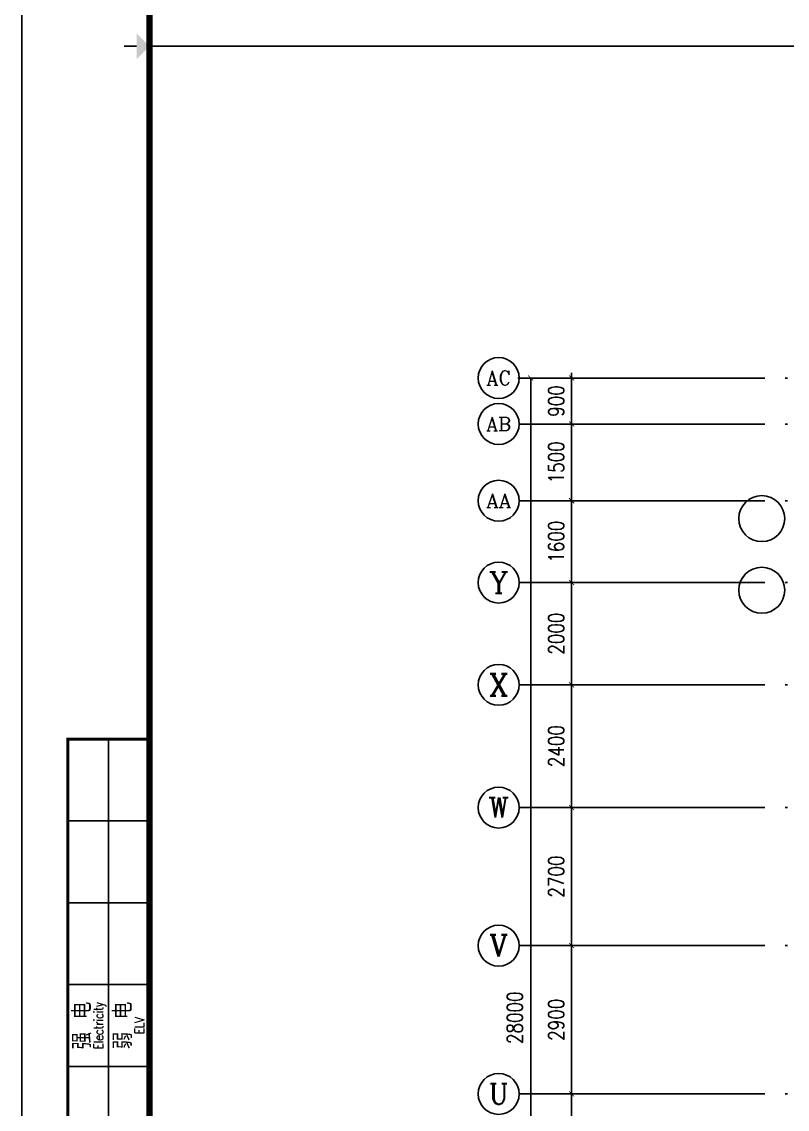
# Model space of a CAD drawing. Header units: millimetres. Extents: x 2998490 to 15040601, y 444546 to 7822218.
# Drawn here: x 14841995 to 14856970, y 7675226 to 7696493 of the extents above; entities that cross this region are included whole.
import ezdxf
from ezdxf.enums import TextEntityAlignment as Align

# ---------------------------------------------------------------- set-up
doc = ezdxf.new("R2010")
doc.units = ezdxf.units.MM
doc.header["$LTSCALE"] = 2000
doc.linetypes.add('DOTE', pattern=[2.42, 2, -0.2, 0.02, -0.2])
for name, color, linetype in [('3-AXIS', 3, 'Continuous'), ('3-AXIS_TEXT', 7, 'Continuous'), ('3-装饰线脚', 7, 'Continuous'), ('AXIS', 3, 'Continuous'), ('AXIS_TEXT', 7, 'Continuous'), ('图框', 7, 'Continuous')]:
    doc.layers.add(name, color=color, linetype=linetype)
doc.styles.add('_TCH_AXIS', font='COMPLEX', dxfattribs={"bigfont": 'GBCBIG'})
doc.styles.add('COMPLEX', font='COMPLEX')
doc.styles.add('DIM_FONT', font='SIMPLEX', dxfattribs={"width": 0.8, "bigfont": 'HZTXT'})
doc.styles.add('TKZ2_tjkts.shx', font='tjromant.shx', dxfattribs={"bigfont": 'tjkts.shx'})
doc.dimstyles.new('DIMN100', dxfattribs={"dimtxt": 300, "dimasz": 100, "dimexe": 250, "dimexo": 300, "dimgap": 150, "dimtad": 1, "dimdec": 0, "dimzin": 0, "dimdsep": 46, "dimtxsty": 'DIM_FONT', "dimblk": 'ARCHTICK', "dimcen": 0.09, "dimclrt": 7, "dimazin": 2, "dimtfac": 1, "dimtdec": 0, "dimtix": 1, "dimtmove": 2, "dimatfit": 3, "dimldrblk": 'ARCHTICK', "dimfxl": 0, "dimtolj": 1, "dimtzin": 0, "dimarcsym": 0})

# ---------------------------------------------------------------- blocks, each defined once
blk = doc.blocks.new('TJAD_TK_A0')
at = {"layer": '图框'}
for p, q in [((973, -441.7), (973, 399.3)), ((990, -412.7), (990, -156.7)), ((982, -172.7), (998, -172.7)), ((982, -188.7), (998, -188.7)), ((982, -204.7), (998, -204.7)), ((982, -220.7), (998, -220.7))]:
    blk.add_line(p, q, dxfattribs=at)
at = {"layer": '图框', "const_width": 1.2}
blk.add_lwpolyline([(2152, -431.7), (2152, 389.3), (998, 389.3), (998, -431.7)], close=True, dxfattribs=at)
at = {"layer": '图框'}
for points, const_width in [([(995.5, -21.2), (993, -21.2)], 0.3), ([(998, -431.7), (982, -431.7), (982, -156.7), (998, -156.7)], 0.6)]:
    blk.add_lwpolyline(points, dxfattribs=dict(at, const_width=const_width))
blk.add_solid([(995.5, -23.7), (995.5, -18.7), (998, -21.2)], dxfattribs=at)
at = {"layer": '图框', "style": 'TKZ2_tjkts.shx'}
for s, p in [('强 电', (984.79, -212.7)), ('弱 电', (992.79, -212.7))]:
    blk.add_text(s, height=3.6, rotation=90, dxfattribs=at).set_placement(p, align=Align.MIDDLE_CENTER)
at = {"layer": '图框', "style": 'TKZ2_tjkts.shx', "width": 0.8}
for s, p in [('Electricity', (988.02, -212.7)), ('ELV', (996.02, -212.7))]:
    blk.add_text(s, height=1.8, rotation=90, dxfattribs=at).set_placement(p, align=Align.MIDDLE_CENTER)
blk = doc.blocks.new('_ArchTick')
at = {"color": 0, "linetype": 'ByBlock', "const_width": 0.15}
blk.add_lwpolyline([(-0.5, -0.5), (0.5, 0.5)], dxfattribs=at)
blk = doc.blocks.new('*D586')
at = {"layer": 'AXIS', "color": 0, "lineweight": -2}
for p, q in [((14854449, 7675526), (14852501, 7675526)), ((14852751, 7671526), (14852751, 7675526)), ((14854449, 7671526), (14852501, 7671526))]:
    blk.add_line(p, q, dxfattribs=at)
at = {"layer": 'Defpoints', "color": 0}
for p in [(14852751, 7675526), (14854749, 7675526), (14854749, 7671526)]:
    blk.add_point(p, dxfattribs=at)
at = {"layer": 'AXIS', "color": 0, "lineweight": -2, "xscale": 100, "yscale": 100, "zscale": 100}
for p, rotation in [((14852751, 7675526), 90), ((14852751, 7671526), 270)]:
    blk.add_blockref('_ArchTick', p, dxfattribs=dict(at, rotation=rotation))
at = {"layer": 'AXIS', "color": 7, "insert": (14852451, 7673526), "char_height": 300, "attachment_point": 5, "rotation": 90, "style": 'DIM_FONT'}
blk.add_mtext('\\A1;4000', dxfattribs=at)
blk = doc.blocks.new('*D587')
at = {"layer": 'AXIS', "color": 0, "lineweight": -2}
for p, q in [((14854449, 7678426), (14852501, 7678426)), ((14852751, 7675526), (14852751, 7678426)), ((14854449, 7675526), (14852501, 7675526))]:
    blk.add_line(p, q, dxfattribs=at)
at = {"layer": 'Defpoints', "color": 0}
for p in [(14852751, 7678426), (14854749, 7678426), (14854749, 7675526)]:
    blk.add_point(p, dxfattribs=at)
at = {"layer": 'AXIS', "color": 0, "lineweight": -2, "xscale": 100, "yscale": 100, "zscale": 100}
for p, rotation in [((14852751, 7678426), 90), ((14852751, 7675526), 270)]:
    blk.add_blockref('_ArchTick', p, dxfattribs=dict(at, rotation=rotation))
at = {"layer": 'AXIS', "color": 7, "insert": (14852451, 7676976), "char_height": 300, "attachment_point": 5, "rotation": 90, "style": 'DIM_FONT'}
blk.add_mtext('\\A1;2900', dxfattribs=at)
blk = doc.blocks.new('*D588')
at = {"layer": 'AXIS', "color": 0, "lineweight": -2}
for p, q in [((14854449, 7681126), (14852501, 7681126)), ((14852751, 7678426), (14852751, 7681126)), ((14854449, 7678426), (14852501, 7678426))]:
    blk.add_line(p, q, dxfattribs=at)
at = {"layer": 'Defpoints', "color": 0}
for p in [(14852751, 7681126), (14854749, 7681126), (14854749, 7678426)]:
    blk.add_point(p, dxfattribs=at)
at = {"layer": 'AXIS', "color": 0, "lineweight": -2, "xscale": 100, "yscale": 100, "zscale": 100}
for p, rotation in [((14852751, 7681126), 90), ((14852751, 7678426), 270)]:
    blk.add_blockref('_ArchTick', p, dxfattribs=dict(at, rotation=rotation))
at = {"layer": 'AXIS', "color": 7, "insert": (14852451, 7679776), "char_height": 300, "attachment_point": 5, "rotation": 90, "style": 'DIM_FONT'}
blk.add_mtext('\\A1;2700', dxfattribs=at)
blk = doc.blocks.new('*D589')
at = {"layer": 'AXIS', "color": 0, "lineweight": -2}
for p, q in [((14854449, 7683526), (14852501, 7683526)), ((14852751, 7681126), (14852751, 7683526)), ((14854449, 7681126), (14852501, 7681126))]:
    blk.add_line(p, q, dxfattribs=at)
at = {"layer": 'Defpoints', "color": 0}
for p in [(14852751, 7683526), (14854749, 7683526), (14854749, 7681126)]:
    blk.add_point(p, dxfattribs=at)
at = {"layer": 'AXIS', "color": 0, "lineweight": -2, "xscale": 100, "yscale": 100, "zscale": 100}
for p, rotation in [((14852751, 7683526), 90), ((14852751, 7681126), 270)]:
    blk.add_blockref('_ArchTick', p, dxfattribs=dict(at, rotation=rotation))
at = {"layer": 'AXIS', "color": 7, "insert": (14852451, 7682326), "char_height": 300, "attachment_point": 5, "rotation": 90, "style": 'DIM_FONT'}
blk.add_mtext('\\A1;2400', dxfattribs=at)
blk = doc.blocks.new('*D590')
at = {"layer": 'AXIS', "color": 0, "lineweight": -2}
for p, q in [((14854449, 7685526), (14852501, 7685526)), ((14852751, 7683526), (14852751, 7685526)), ((14854449, 7683526), (14852501, 7683526))]:
    blk.add_line(p, q, dxfattribs=at)
at = {"layer": 'Defpoints', "color": 0}
for p in [(14852751, 7685526), (14854749, 7685526), (14854749, 7683526)]:
    blk.add_point(p, dxfattribs=at)
at = {"layer": 'AXIS', "color": 0, "lineweight": -2, "xscale": 100, "yscale": 100, "zscale": 100}
for p, rotation in [((14852751, 7685526), 90), ((14852751, 7683526), 270)]:
    blk.add_blockref('_ArchTick', p, dxfattribs=dict(at, rotation=rotation))
at = {"layer": 'AXIS', "color": 7, "insert": (14852451, 7684526), "char_height": 300, "attachment_point": 5, "rotation": 90, "style": 'DIM_FONT'}
blk.add_mtext('\\A1;2000', dxfattribs=at)
blk = doc.blocks.new('*D591')
at = {"layer": 'AXIS', "color": 0, "lineweight": -2}
for p, q in [((14854449, 7687126), (14852501, 7687126)), ((14852751, 7685526), (14852751, 7687126)), ((14854449, 7685526), (14852501, 7685526))]:
    blk.add_line(p, q, dxfattribs=at)
at = {"layer": 'Defpoints', "color": 0}
for p in [(14852751, 7687126), (14854749, 7687126), (14854749, 7685526)]:
    blk.add_point(p, dxfattribs=at)
at = {"layer": 'AXIS', "color": 0, "lineweight": -2, "xscale": 100, "yscale": 100, "zscale": 100}
for p, rotation in [((14852751, 7687126), 90), ((14852751, 7685526), 270)]:
    blk.add_blockref('_ArchTick', p, dxfattribs=dict(at, rotation=rotation))
at = {"layer": 'AXIS', "color": 7, "insert": (14852451, 7686326), "char_height": 300, "attachment_point": 5, "rotation": 90, "style": 'DIM_FONT'}
blk.add_mtext('\\A1;1600', dxfattribs=at)
blk = doc.blocks.new('*D592')
at = {"layer": 'AXIS', "color": 0, "lineweight": -2}
for p, q in [((14854449, 7688626), (14852501, 7688626)), ((14852751, 7687126), (14852751, 7688626)), ((14854449, 7687126), (14852501, 7687126))]:
    blk.add_line(p, q, dxfattribs=at)
at = {"layer": 'Defpoints', "color": 0}
for p in [(14852751, 7688626), (14854749, 7688626), (14854749, 7687126)]:
    blk.add_point(p, dxfattribs=at)
at = {"layer": 'AXIS', "color": 0, "lineweight": -2, "xscale": 100, "yscale": 100, "zscale": 100}
for p, rotation in [((14852751, 7688626), 90), ((14852751, 7687126), 270)]:
    blk.add_blockref('_ArchTick', p, dxfattribs=dict(at, rotation=rotation))
at = {"layer": 'AXIS', "color": 7, "insert": (14852451, 7687876), "char_height": 300, "attachment_point": 5, "rotation": 90, "style": 'DIM_FONT'}
blk.add_mtext('\\A1;1500', dxfattribs=at)
blk = doc.blocks.new('*D593')
at = {"layer": 'AXIS', "color": 0, "lineweight": -2}
for p, q in [((14852751, 7689526), (14852751, 7689626)), ((14854449, 7689526), (14852501, 7689526)), ((14852751, 7688626), (14852751, 7689526)), ((14854449, 7688626), (14852501, 7688626)), ((14852751, 7688626), (14852751, 7688526))]:
    blk.add_line(p, q, dxfattribs=at)
at = {"layer": 'Defpoints', "color": 0}
for p in [(14852751, 7689526), (14854749, 7689526), (14854749, 7688626)]:
    blk.add_point(p, dxfattribs=at)
at = {"layer": 'AXIS', "color": 0, "lineweight": -2, "xscale": 100, "yscale": 100, "zscale": 100}
for p, rotation in [((14852751, 7689526), 270), ((14852751, 7688626), 90)]:
    blk.add_blockref('_ArchTick', p, dxfattribs=dict(at, rotation=rotation))
at = {"layer": 'AXIS', "color": 7, "insert": (14852451, 7689076), "char_height": 300, "attachment_point": 5, "rotation": 90, "style": 'DIM_FONT'}
blk.add_mtext('\\A1;900', dxfattribs=at)
blk = doc.blocks.new('*D594')
at = {"layer": 'AXIS', "color": 0, "lineweight": -2}
for p, q in [((14855249, 7689526), (14851701, 7689526)), ((14851951, 7661526), (14851951, 7689526)), ((14855249, 7661526), (14851701, 7661526))]:
    blk.add_line(p, q, dxfattribs=at)
at = {"layer": 'Defpoints', "color": 0}
for p in [(14851951, 7689526), (14855549, 7689526), (14855549, 7661526)]:
    blk.add_point(p, dxfattribs=at)
at = {"layer": 'AXIS', "color": 0, "lineweight": -2, "xscale": 100, "yscale": 100, "zscale": 100}
for p, rotation in [((14851951, 7689526), 90), ((14851951, 7661526), 270)]:
    blk.add_blockref('_ArchTick', p, dxfattribs=dict(at, rotation=rotation))
at = {"layer": 'AXIS', "color": 7, "insert": (14851640, 7677015), "char_height": 300, "attachment_point": 5, "rotation": 90, "style": 'DIM_FONT'}
blk.add_mtext('\\A1;28000', dxfattribs=at)
blk = doc.blocks.new('_AXISO')
blk.add_circle((0, 0), 0.5)
at = {"layer": '3-AXIS_TEXT', "style": 'COMPLEX', "width": 1.041667}
blk.add_attdef('A', text='', height=0.56, dxfattribs=at).set_placement((-0.25, -0.28), (0.25, -0.28), align=Align.FIT)

msp = doc.modelspace()

# ---------------------------------------------------------------- linework, layer by layer
at = {"layer": '3-AXIS', "color": 15, "linetype": 'DOTE'}
for p, q in [((14933972.2, 7689526), (14854749, 7689526)), ((14933972.2, 7688626), (14854749, 7688626)), ((14933972.2, 7687126), (14854749, 7687126)), ((14933972.2, 7685526), (14854749, 7685526)), ((14933972.2, 7683526), (14854749, 7683526)), ((14933972.2, 7681126), (14854749, 7681126)), ((14933972.2, 7678426), (14854749, 7678426)), ((14933972.2, 7675526), (14854749, 7675526))]:
    msp.add_line(p, q, dxfattribs=at)
at = {"layer": '3-装饰线脚'}
for centre in [(14856472.2, 7686776), (14856472.2, 7685376)]:
    msp.add_circle(centre, 450, dxfattribs=at)
at = {"layer": 'AXIS'}
for p, q in [((14854749, 7689526), (14851724.5, 7689526)), ((14854749, 7688626), (14851724.5, 7688626)), ((14854749, 7687126), (14851724.5, 7687126)), ((14854749, 7685526), (14851724.5, 7685526)), ((14854749, 7683526), (14851724.5, 7683526)), ((14854749, 7681126), (14851724.5, 7681126)), ((14854749, 7678425.6), (14851724.5, 7678425.6)), ((14854749, 7675526), (14851724.5, 7675526))]:
    msp.add_line(p, q, dxfattribs=at)
at = {"layer": '图框'}
msp.add_line((14844494.6, 7696013.6), (14951894.6, 7696013.6), dxfattribs=at)

# ---------------------------------------------------------------- block references
at = {"layer": 'AXIS'}
ref = msp.add_blockref('_AXISO', (14851324.5, 7689526), dxfattribs=dict(at, xscale=-800, yscale=800, zscale=800))
ref.add_attrib('A', 'AC', dxfattribs={"layer": 'AXIS_TEXT', "height": 282.17, "style": '_TCH_AXIS'}).set_placement((14851082.6, 7689384.9), (14851566.3, 7689384.9), align=Align.FIT)
ref = msp.add_blockref('_AXISO', (14851324.5, 7688626), dxfattribs=dict(at, xscale=-800, yscale=800, zscale=800))
ref.add_attrib('A', 'AB', dxfattribs={"layer": 'AXIS_TEXT', "height": 270.86, "style": '_TCH_AXIS'}).set_placement((14851079.4, 7688490.6), (14851569.5, 7688490.6), align=Align.FIT)
ref = msp.add_blockref('_AXISO', (14851324.5, 7687126), dxfattribs=dict(at, xscale=-800, yscale=800, zscale=800))
ref.add_attrib('A', 'AA', dxfattribs={"layer": 'AXIS_TEXT', "height": 265.5, "style": '_TCH_AXIS'}).set_placement((14851078, 7686993.3), (14851571, 7686993.3), align=Align.FIT)
ref = msp.add_blockref('_AXISO', (14851324.5, 7685526), dxfattribs=dict(at, xscale=-800, yscale=800, zscale=800))
ref.add_attrib('A', 'Y', dxfattribs={"layer": 'AXIS_TEXT', "height": 415.3, "style": '_TCH_AXIS'}).set_placement((14851136.6, 7685318.4), (14851512.3, 7685318.4), align=Align.FIT)
ref = msp.add_blockref('_AXISO', (14851324.5, 7683526), dxfattribs=dict(at, xscale=-800, yscale=800, zscale=800))
ref.add_attrib('A', 'X', dxfattribs={"layer": 'AXIS_TEXT', "height": 425.2, "style": '_TCH_AXIS'}).set_placement((14851142.3, 7683313.4), (14851506.7, 7683313.4), align=Align.FIT)
ref = msp.add_blockref('_AXISO', (14851324.5, 7681126), dxfattribs=dict(at, xscale=-800, yscale=800, zscale=800))
ref.add_attrib('A', 'W', dxfattribs={"layer": 'AXIS_TEXT', "height": 386.7, "style": '_TCH_AXIS'}).set_placement((14851121.9, 7680932.7), (14851527, 7680932.7), align=Align.FIT)
ref = msp.add_blockref('_AXISO', (14851324.5, 7678425.6), dxfattribs=dict(at, xscale=-800, yscale=800, zscale=800))
ref.add_attrib('A', 'V', dxfattribs={"layer": 'AXIS_TEXT', "height": 425.2, "style": '_TCH_AXIS'}).set_placement((14851142.3, 7678213), (14851506.7, 7678213), align=Align.FIT)
ref = msp.add_blockref('_AXISO', (14851324.5, 7675526), dxfattribs=dict(at, xscale=-800, yscale=800, zscale=800))
ref.add_attrib('A', 'U', dxfattribs={"layer": 'AXIS_TEXT', "height": 405.5, "style": '_TCH_AXIS'}).set_placement((14851131.4, 7675323.3), (14851517.6, 7675323.3), align=Align.FIT)
at = {"layer": '图框', "xscale": 100, "yscale": 100, "zscale": 100}
msp.add_blockref('TJAD_TK_A0', (14744694.6, 7698133.9), dxfattribs=at)

# ---------------------------------------------------------------- dimensions: what is measured, and where the dimension line sits
at = {"layer": 'AXIS'}
for p1, p2, picture, middle in [((14854749, 7688626), (14854749, 7689526), '*D593', (14852451.5, 7689076)), ((14854749, 7687126), (14854749, 7688626), '*D592', (14852451.5, 7687876)), ((14854749, 7685526), (14854749, 7687126), '*D591', (14852451.5, 7686326)), ((14854749, 7683526), (14854749, 7685526), '*D590', (14852451.5, 7684526)), ((14854749, 7681126), (14854749, 7683526), '*D589', (14852451.5, 7682326)), ((14854749, 7678425.6), (14854749, 7681126), '*D588', (14852451.5, 7679775.8)), ((14854749, 7675526), (14854749, 7678425.6), '*D587', (14852451.5, 7676975.8)), ((14854749, 7671526), (14854749, 7675526), '*D586', (14852451.5, 7673526))]:
    dim = msp.add_aligned_dim(p1=p1, p2=p2, distance=1997.5, dimstyle='DIMN100', dxfattribs=at)
    dim.commit()
    dim.dimension.update_dxf_attribs({"geometry": picture, "text_midpoint": middle})
dim = msp.add_linear_dim(base=(14851951.5, 7689526), p1=(14855549, 7661526), p2=(14855549, 7689526), angle=90, dimstyle='DIMN100', dxfattribs=at)
dim.commit()
dim.dimension.update_dxf_attribs({"geometry": '*D594', "text_midpoint": (14851640.3, 7677015.4), "dimtype": 161})

doc.saveas('drawing.dxf')
